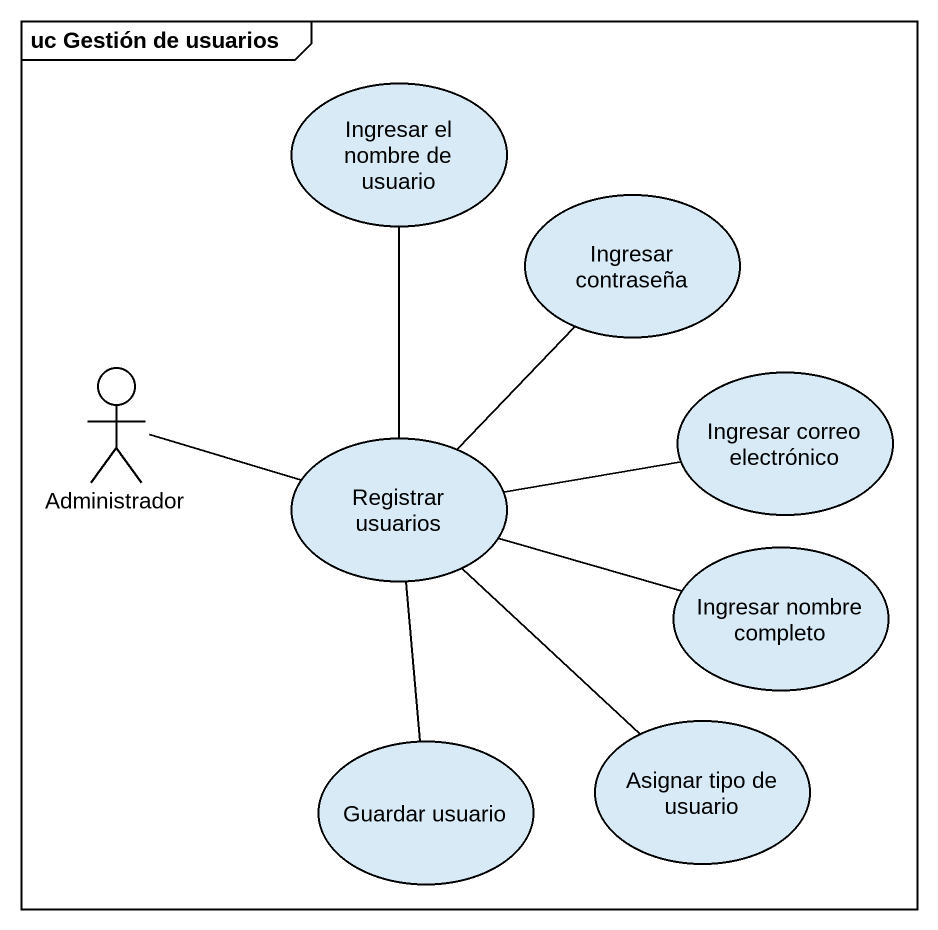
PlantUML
@startuml
mainframe uc Gestión de usuarios
usecase "Ingresar el nombre de usuario" as Ingresar_el_nombre_de
usecase "Ingresar contraseña" as Ingresar_contraseña
actor Administrador
usecase "Ingresar correo electrónico" as Ingresar_correo_electrónico
usecase "Registrar usuarios" as Registrar_usuarios
usecase "Ingresar nombre completo" as Ingresar_nombre_completo
usecase "Guardar usuario" as Guardar_usuario
usecase "Asignar tipo de usuario" as Asignar_tipo_de_usuario
Administrador -right- Registrar_usuarios
Registrar_usuarios -up- Ingresar_el_nombre_de
Registrar_usuarios -up- Ingresar_contraseña
Registrar_usuarios -right- Ingresar_correo_electrónico
Registrar_usuarios -right- Ingresar_nombre_completo
Registrar_usuarios -- Guardar_usuario
Registrar_usuarios -- Asignar_tipo_de_usuario
@enduml
